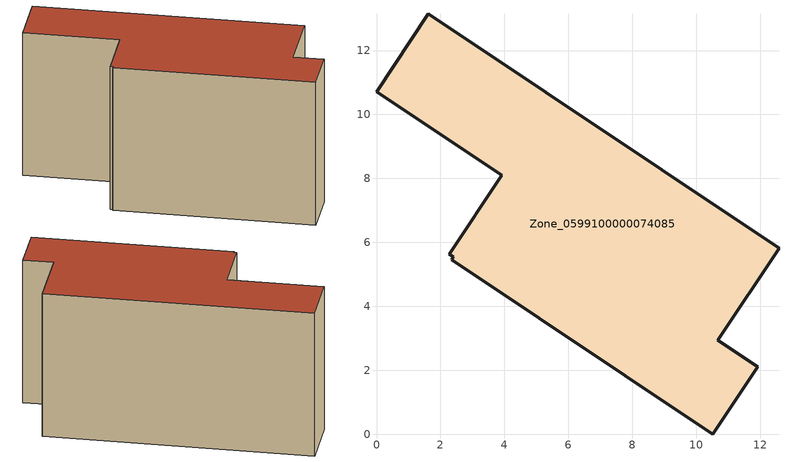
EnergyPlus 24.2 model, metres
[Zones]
Zone_0599100000074085
 floor ground (C_G): 2.4,5.54 2.28,5.63 3.92,8.1 0,10.71 1.62,13.15 12.59,5.81 10.67,2.94 11.93,2.11 10.52,0 2.35,5.46 z0
 wall outside (C_F): 10.67,2.94 12.59,5.81 1.62,13.15 0,10.71 3.92,8.1 2.28,5.63 2.4,5.54 2.35,5.46 10.52,0 11.93,2.11 10.67,2.94 z0:7.59
 roof outside (C_R): 2.28,5.63 2.4,5.54 2.35,5.46 10.52,0 11.93,2.11 10.67,2.94 12.59,5.81 1.62,13.15 0,10.71 3.92,8.1 z7.59
[BUILDING]
Pand.0599100000074085: North Axis=0; Terrain=City; Loads Convergence Tolerance Value=0.04; Temperature Convergence Tolerance Value=0.4; Solar Distribution=FullExterior; Maximum Number of Warmup Days=25; Minimum Number of Warmup Days=1
[Site:Location]
Rotterdam.The.Hague.AP_ZH_NLD Design_Conditions: Latitude=51.96; Longitude=4.45; Time Zone=1; Elevation=-4.5
[SITE:GROUNDTEMPERATURE:BUILDINGSURFACE]
18, 18, 18, 18, 18, 18, 18, 18, 18, 18, 18, 18
[MATERIAL] Thermal Absorptance=0.9; Solar Absorptance=0.7; Visible Absorptance=0.7
Name | Roughness | Thickness | Conductivity | Density | Specific Heat
G.TI.1975-1991 | MediumSmooth | 0.15 | 0.288461 | 540 | 1210
F.TI.1975-1991 | Rough | 0.3 | 0.230769 | 1920 | 840
R.TI.1975-1991 | MediumRough | 0.2 | 0.153846 | 1500 | 1000
[CONSTRUCTION]
C_G: G.TI.1975-1991
C_F: F.TI.1975-1991
C_R: R.TI.1975-1991
[ZONE]
Zone_0599100000074085: Type=1; Multiplier=1; Ceiling Height=Autocalculate; Volume=Autocalculate; Floor Area=autocalculate; Part of Total Floor Area=Yes
[ZONEINFILTRATION:DESIGNFLOWRATE]
Infil_Zone_0599100000074085: Zone or ZoneList or Space or SpaceList=Zone_0599100000074085; Schedule=AlwaysOn; Design Flow Rate Calculation Method=Flow/Area; Flow Rate per Floor Area=0.003; Constant Term Coefficient=1; Temperature Term Coefficient=0; Velocity Term Coefficient=0; Velocity Squared Term Coefficient=0
[HVACTEMPLATE:ZONE:IDEALLOADSAIRSYSTEM]
Zone_0599100000074085: Maximum Heating Supply Air Temperature=50; Minimum Cooling Supply Air Temperature=13; Maximum Heating Supply Air Humidity Ratio=0.0156; Minimum Cooling Supply Air Humidity Ratio=0.0077; Heating Limit=NoLimit; Cooling Limit=NoLimit; Dehumidification Control Type=ConstantSensibleHeatRatio; Cooling Sensible Heat Ratio=0.7; Dehumidification Setpoint=60; Humidification Control Type=None; Humidification Setpoint=30; Outdoor Air Method=None; Outdoor Air Flow Rate per Person=0.00944; Outdoor Air Flow Rate per Zone Floor Area=0; Outdoor Air Flow Rate per Zone=0; Demand Controlled Ventilation Type=None; Outdoor Air Economizer Type=NoEconomizer; Heat Recovery Type=None; Sensible Heat Recovery Effectiveness=0.7; Latent Heat Recovery Effectiveness=0.65
[ZONECONTROL:THERMOSTAT]
ThermostatControl_Zone_0599100000074085: Zone or ZoneList=Zone_0599100000074085; Control Type Schedule=DualSetpointControlType; Control 1=Thermostat_Zone_0599100000074085; Temperature Difference Between Cutout And Setpoint=0
[THERMOSTATSETPOINT:DUALSETPOINT]
Thermostat_Zone_0599100000074085: Heating Setpoint Temperature Schedule=HeatingSetpoint_Zone_0599100000074085; Cooling Setpoint Temperature Schedule=CoolingSetpoint_Zone_0599100000074085
[SCHEDULE:COMPACT]
HeatingSetpoint_Zone_0599100000074085: Through: 12/31, For: AllDays, Until: 24:00, 21
CoolingSetpoint_Zone_0599100000074085: Through: 12/31, For: AllDays, Until: 24:00, 24
DualSetpointControlType: Through: 12/31, For: AllDays, Until: 24:00, 4
AlwaysOn: Through: 12/31, For: AllDays, Until: 24:00, 1
